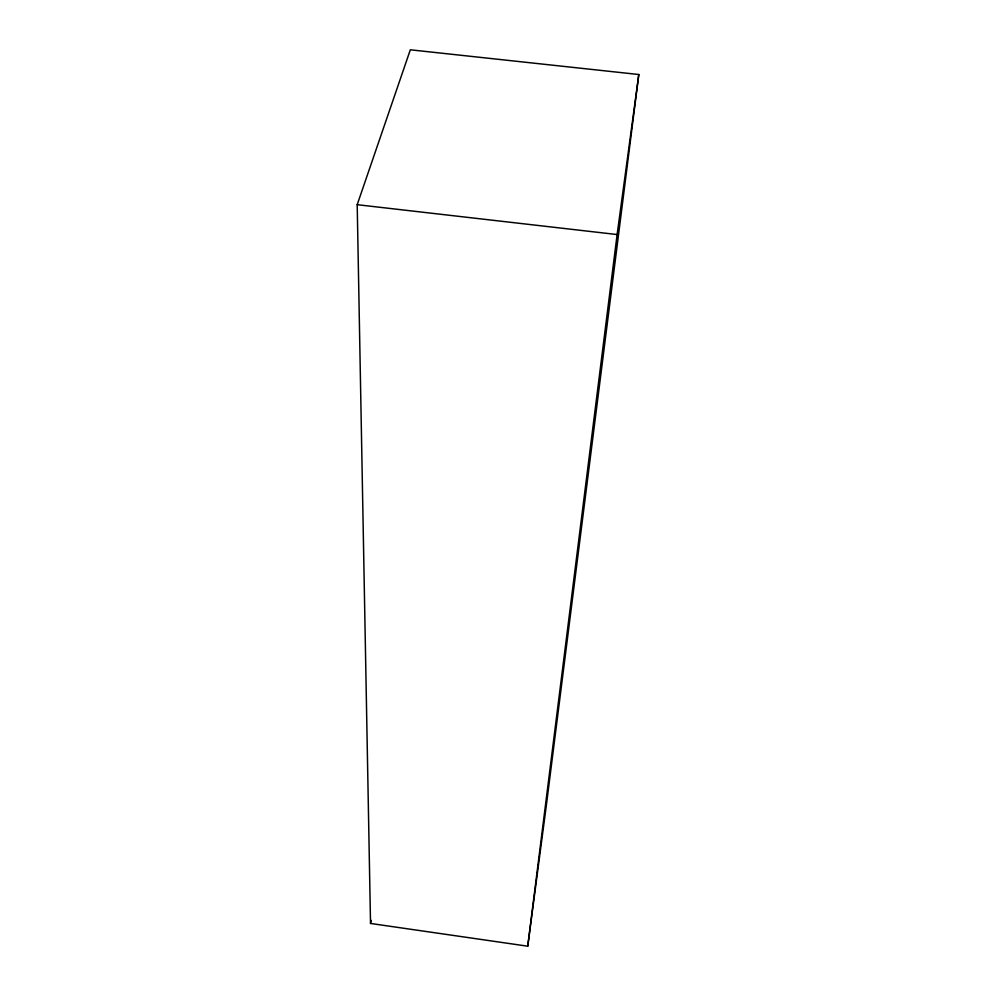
<?xml version="1.0" encoding="UTF-8"?>
<svg xmlns="http://www.w3.org/2000/svg" width="996" height="996" viewBox="0 0 996 996"><rect width="100%" height="100%" fill="white"/><g stroke="black" fill="none" stroke-linecap="round" stroke-linejoin="round"><path stroke-width="1.49" d="M527.755 946.2L617.122 234.546L638.797 74.513L410.327 49.8L357.203 204.69L370.524 923.454L527.755 946.2L546.244 806.125L638.797 74.513M370.524 923.454L371.172 920.416M357.203 204.69L617.122 234.546"/></g></svg>
